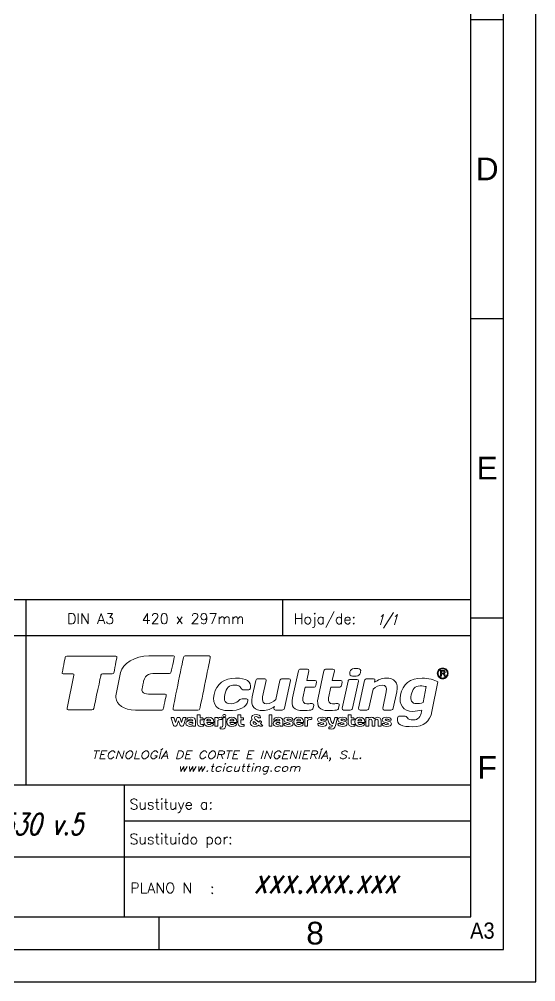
# Model space of a CAD drawing. Header units: millimetres. Extents: x 10217 to 12409, y 1251 to 2801.
# Drawn here: x 11993 to 12409, y 1251 to 2026 of the extents above; entities that cross this region are included whole.
import ezdxf
from ezdxf.enums import TextEntityAlignment as Align

# ---------------------------------------------------------------- set-up
doc = ezdxf.new("R2010")
doc.units = ezdxf.units.MM
doc.header["$LTSCALE"] = 50
for name, color, linetype in [('3-COTAS', 8, 'Continuous'), ('6-TEXTO', 8, 'Continuous'), ('9-FORMATO', 179, 'Continuous'), ('Layer 1', 7, 'Continuous')]:
    doc.layers.add(name, color=color, linetype=linetype)
doc.styles.add('ROMAND', font='Romand', dxfattribs={"height": 2})
doc.styles.add('ROMANS', font='romans.shx', dxfattribs={"width": 0.75, "oblique": 15, "height": 15})
doc.styles.get("Standard").update_dxf_attribs({"font": 'arial.ttf'})

# ---------------------------------------------------------------- blocks, each defined once
blk = doc.blocks.new('A3 TCI')
at = {"layer": '3-COTAS'}
blk.add_line((-10, 24.77), (-63.54, 24.77), dxfattribs=at)
at = {"layer": '9-FORMATO', "color": 1, "linetype": 'ByBlock'}
for p, q in [((0, 0), (0, 297)), ((-5, 5), (-5, 292)), ((-400, 5), (-5, 5)), ((-420, 0), (0, 0))]:
    blk.add_line(p, q, dxfattribs=at)
at = {"layer": '9-FORMATO', "color": 252, "linetype": 'ByBlock'}
for p, q in [((-10, 10), (-10, 287)), ((-10, 148.5), (-5, 148.5)), ((-10, 102.33), (-5, 102.33)), ((-10, 56.17), (-5, 56.17)), ((-395, 10), (-10, 10)), ((-58.12, 5), (-58.12, 10))]:
    blk.add_line(p, q, dxfattribs=at)
at = {"layer": '9-FORMATO', "color": 1}
for p, q in [((-10, 58.92), (-214.87, 58.92)), ((-78.68, 58.92), (-78.68, 53.38)), ((-10, 53.38), (-214.87, 53.38)), ((-78.68, 53.38), (-78.68, 30.31)), ((-10, 30.31), (-166.92, 30.31)), ((-63.54, 30.31), (-63.54, 10)), ((-10, 19.23), (-148.46, 19.23))]:
    blk.add_line(p, q, dxfattribs=at)
at = {"layer": '9-FORMATO', "color": 252}
blk.add_line((-39.1, 58.92), (-39.1, 53.38), dxfattribs=at)
at = {"layer": 'Layer 1', "color": 1, "lineweight": 0}
for points, knots in [([(-72.35, 50.23), (-72.35, 50.23), (-64.79, 50.23), (-64.79, 50.23), (-64.66, 50.23), (-64.63, 50.17), (-64.65, 50.08), (-64.65, 50.08), (-65.08, 47.78), (-65.1, 47.67), (-65.13, 47.56), (-65.15, 47.51), (-65.35, 47.51), (-65.49, 47.51), (-66.83, 47.51), (-66.87, 47.51), (-67, 47.51), (-67.08, 47.43), (-67.1, 47.33), (-67.11, 47.26), (-68, 43.11), (-68.2, 42.18), (-68.23, 42.03), (-68.32, 41.94), (-68.49, 41.95), (-68.59, 41.94), (-72.13, 41.95), (-72.15, 41.95), (-72.3, 41.95), (-72.36, 42.08), (-72.34, 42.22), (-72.34, 42.22), (-71.29, 47.32), (-71.29, 47.32), (-71.27, 47.41), (-71.27, 47.51), (-71.44, 47.51), (-71.44, 47.51), (-72.87, 47.5), (-72.94, 47.51), (-73.07, 47.5), (-73.1, 47.61), (-73.07, 47.72), (-73.06, 47.8), (-72.61, 50.07), (-72.61, 50.07), (-72.6, 50.13), (-72.55, 50.23), (-72.35, 50.23)], [0, 0, 0, 0, 1, 1, 1, 2, 2, 2, 3, 3, 3, 4, 4, 4, 5, 5, 5, 6, 6, 6, 7, 7, 7, 8, 8, 8, 9, 9, 9, 10, 10, 10, 11, 11, 11, 12, 12, 12, 13, 13, 13, 14, 14, 14, 15, 15, 15, 16, 16, 16, 16]), ([(-60.75, 45.24), (-60.92, 44.43), (-60.08, 44.35), (-58.98, 44.35), (-58.98, 44.35), (-57.18, 44.35), (-57.18, 44.35), (-57.05, 44.34), (-57.02, 44.28), (-57.03, 44.19), (-57.03, 44.19), (-57.46, 42.2), (-57.48, 42.1), (-57.51, 41.98), (-57.53, 41.93), (-57.73, 41.93), (-57.73, 41.93), (-57.8, 41.93), (-57.8, 41.93), (-57.8, 41.93), (-61.77, 41.93), (-61.77, 41.93), (-63.65, 41.93), (-64.68, 42.73), (-64.79, 43.87), (-64.8, 43.96), (-64.8, 44.05), (-64.79, 44.14), (-64.79, 44.14), (-64.08, 47.71), (-64.08, 47.71), (-63.82, 49.08), (-61.82, 50.28), (-59.7, 50.28), (-59.7, 50.28), (-56.42, 50.28), (-56.09, 50.27), (-56.09, 50.27), (-56.04, 50.27), (-56.04, 50.27), (-56.04, 50.27), (-55.91, 50.27), (-55.91, 50.27), (-55.78, 50.27), (-55.76, 50.2), (-55.77, 50.12), (-55.77, 50.12), (-56.27, 47.83), (-56.3, 47.73), (-56.32, 47.61), (-56.34, 47.56), (-56.54, 47.56), (-56.69, 47.56), (-58.11, 47.56), (-58.15, 47.56), (-58.15, 47.56), (-58.31, 47.57), (-58.31, 47.57), (-59.5, 47.57), (-60.25, 47.52), (-60.51, 46.38), (-60.51, 46.38), (-60.74, 45.31), (-60.75, 45.24)], [0, 0, 0, 0, 1, 1, 1, 2, 2, 2, 3, 3, 3, 4, 4, 4, 5, 5, 5, 6, 6, 6, 7, 7, 7, 8, 8, 8, 9, 9, 9, 10, 10, 10, 11, 11, 11, 12, 12, 12, 13, 13, 13, 14, 14, 14, 15, 15, 15, 16, 16, 16, 17, 17, 17, 18, 18, 18, 19, 19, 19, 20, 20, 20, 21, 21, 21, 21]), ([(-51.84, 42.14), (-51.87, 41.99), (-51.96, 41.9), (-52.13, 41.9), (-52.24, 41.9), (-55.77, 41.9), (-55.79, 41.9), (-55.94, 41.9), (-56.01, 42.03), (-55.98, 42.17), (-55.98, 42.17), (-54.57, 49.1), (-54.37, 50.04), (-54.34, 50.19), (-54.24, 50.28), (-54.08, 50.27), (-53.97, 50.28), (-50.44, 50.27), (-50.42, 50.27), (-50.27, 50.27), (-50.2, 50.14), (-50.23, 50), (-50.23, 50), (-51.64, 43.07), (-51.84, 42.14)], [0, 0, 0, 0, 1, 1, 1, 2, 2, 2, 3, 3, 3, 4, 4, 4, 5, 5, 5, 6, 6, 6, 7, 7, 7, 8, 8, 8, 8])]:
    blk.add_open_spline(points, degree=3, knots=knots, dxfattribs=at)
at = {"layer": 'Layer 1', "color": 251, "lineweight": 0}
for points, knots in [([(-35.97, 41.83), (-37.3, 41.83), (-37.83, 42.46), (-37.54, 43.82), (-37.54, 43.82), (-36.63, 47.98), (-36.63, 47.98), (-36.6, 48.13), (-36.45, 48.25), (-36.29, 48.25), (-36.29, 48.25), (-35.25, 48.25), (-35.25, 48.25), (-35.09, 48.25), (-34.99, 48.13), (-35.02, 47.98), (-35.02, 47.98), (-35.34, 46.5), (-35.34, 46.5), (-35.34, 46.5), (-34.05, 46.5), (-34.05, 46.5), (-33.89, 46.5), (-33.79, 46.39), (-33.82, 46.23), (-33.82, 46.23), (-33.94, 45.71), (-33.94, 45.71), (-33.97, 45.55), (-34.12, 45.44), (-34.28, 45.44), (-34.28, 45.44), (-35.58, 45.44), (-35.58, 45.44), (-35.58, 45.44), (-35.93, 43.82), (-35.93, 43.82), (-36.06, 43.21), (-35.8, 42.88), (-35.31, 42.88), (-35.07, 42.88), (-34.87, 42.93), (-34.66, 42.93), (-34.66, 42.93), (-34.49, 42.93), (-34.49, 42.93), (-34.33, 42.93), (-34.23, 42.82), (-34.27, 42.66), (-34.27, 42.66), (-34.37, 42.19), (-34.37, 42.19), (-34.4, 42.06), (-34.55, 41.95), (-34.71, 41.92), (-35.01, 41.87), (-35.54, 41.83), (-35.97, 41.83)], [0, 0, 0, 0, 1, 1, 1, 2, 2, 2, 3, 3, 3, 4, 4, 4, 5, 5, 5, 6, 6, 6, 7, 7, 7, 8, 8, 8, 9, 9, 9, 10, 10, 10, 11, 11, 11, 12, 12, 12, 13, 13, 13, 14, 14, 14, 15, 15, 15, 16, 16, 16, 17, 17, 17, 18, 18, 18, 19, 19, 19, 19]), ([(-32.02, 41.83), (-33.35, 41.83), (-33.88, 42.46), (-33.59, 43.82), (-33.59, 43.82), (-32.68, 47.98), (-32.68, 47.98), (-32.65, 48.13), (-32.5, 48.25), (-32.34, 48.25), (-32.34, 48.25), (-31.3, 48.25), (-31.3, 48.25), (-31.14, 48.25), (-31.04, 48.13), (-31.07, 47.98), (-31.07, 47.98), (-31.4, 46.5), (-31.4, 46.5), (-31.4, 46.5), (-30.1, 46.5), (-30.1, 46.5), (-29.94, 46.5), (-29.84, 46.39), (-29.88, 46.23), (-29.88, 46.23), (-29.99, 45.71), (-29.99, 45.71), (-30.02, 45.55), (-30.17, 45.44), (-30.33, 45.44), (-30.33, 45.44), (-31.63, 45.44), (-31.63, 45.44), (-31.63, 45.44), (-31.98, 43.82), (-31.98, 43.82), (-32.11, 43.21), (-31.85, 42.88), (-31.37, 42.88), (-31.12, 42.88), (-30.93, 42.93), (-30.72, 42.93), (-30.72, 42.93), (-30.55, 42.93), (-30.55, 42.93), (-30.38, 42.93), (-30.29, 42.82), (-30.32, 42.66), (-30.32, 42.66), (-30.42, 42.19), (-30.42, 42.19), (-30.45, 42.06), (-30.6, 41.95), (-30.77, 41.92), (-31.06, 41.87), (-31.59, 41.83), (-32.02, 41.83)], [0, 0, 0, 0, 1, 1, 1, 2, 2, 2, 3, 3, 3, 4, 4, 4, 5, 5, 5, 6, 6, 6, 7, 7, 7, 8, 8, 8, 9, 9, 9, 10, 10, 10, 11, 11, 11, 12, 12, 12, 13, 13, 13, 14, 14, 14, 15, 15, 15, 16, 16, 16, 17, 17, 17, 18, 18, 18, 19, 19, 19, 19]), ([(-28.67, 47.83), (-28.6, 48.15), (-28.36, 48.34), (-28.03, 48.34), (-28.03, 48.34), (-27.45, 48.34), (-27.45, 48.34), (-27.11, 48.34), (-26.96, 48.15), (-27.03, 47.83), (-27.03, 47.83), (-27.06, 47.68), (-27.06, 47.68), (-27.13, 47.36), (-27.37, 47.17), (-27.7, 47.17), (-27.7, 47.17), (-28.28, 47.17), (-28.28, 47.17), (-28.61, 47.17), (-28.77, 47.36), (-28.7, 47.68), (-28.7, 47.68), (-28.67, 47.83), (-28.67, 47.83)], [0, 0, 0, 0, 1, 1, 1, 2, 2, 2, 3, 3, 3, 4, 4, 4, 5, 5, 5, 6, 6, 6, 7, 7, 7, 8, 8, 8, 8]), ([(-47.97, 44.33), (-48.19, 43.34), (-47.97, 42.9), (-47.02, 42.9), (-46.53, 42.9), (-46.15, 43.07), (-45.93, 43.31), (-45.75, 43.51), (-45.56, 43.64), (-45.33, 43.64), (-45.33, 43.64), (-44.63, 43.64), (-44.63, 43.64), (-44.47, 43.64), (-44.37, 43.52), (-44.41, 43.37), (-44.63, 42.34), (-45.73, 41.83), (-47.37, 41.83), (-49.17, 41.83), (-49.99, 42.68), (-49.63, 44.33), (-49.26, 46), (-48.07, 46.85), (-46.32, 46.85), (-44.68, 46.85), (-43.81, 46.34), (-44.03, 45.31), (-44.06, 45.16), (-44.21, 45.04), (-44.37, 45.04), (-44.37, 45.04), (-45.07, 45.04), (-45.07, 45.04), (-45.31, 45.04), (-45.44, 45.17), (-45.53, 45.37), (-45.64, 45.61), (-45.95, 45.78), (-46.44, 45.78), (-47.34, 45.78), (-47.75, 45.34), (-47.97, 44.33)], [0, 0, 0, 0, 1, 1, 1, 2, 2, 2, 3, 3, 3, 4, 4, 4, 5, 5, 5, 6, 6, 6, 7, 7, 7, 8, 8, 8, 9, 9, 9, 10, 10, 10, 11, 11, 11, 12, 12, 12, 13, 13, 13, 14, 14, 14, 14]), ([(-42.15, 43.96), (-42.31, 43.21), (-42.02, 42.9), (-41.49, 42.9), (-41.03, 42.9), (-40.52, 43.21), (-40.11, 43.53), (-40.11, 43.53), (-39.47, 46.49), (-39.47, 46.49), (-39.43, 46.64), (-39.28, 46.76), (-39.12, 46.76), (-39.12, 46.76), (-38.08, 46.76), (-38.08, 46.76), (-37.92, 46.76), (-37.82, 46.64), (-37.86, 46.49), (-37.86, 46.49), (-38.79, 42.19), (-38.79, 42.19), (-38.83, 42.04), (-38.98, 41.92), (-39.14, 41.92), (-39.14, 41.92), (-40.17, 41.92), (-40.17, 41.92), (-40.34, 41.92), (-40.43, 42.04), (-40.4, 42.19), (-40.4, 42.19), (-40.34, 42.47), (-40.34, 42.47), (-40.85, 42.12), (-41.39, 41.83), (-42.11, 41.83), (-43.34, 41.83), (-44.08, 42.46), (-43.76, 43.96), (-43.76, 43.96), (-43.2, 46.49), (-43.2, 46.49), (-43.17, 46.64), (-43.02, 46.76), (-42.86, 46.76), (-42.86, 46.76), (-41.82, 46.76), (-41.82, 46.76), (-41.66, 46.76), (-41.56, 46.64), (-41.6, 46.49), (-41.6, 46.49), (-42.15, 43.96), (-42.15, 43.96)], [0, 0, 0, 0, 1, 1, 1, 2, 2, 2, 3, 3, 3, 4, 4, 4, 5, 5, 5, 6, 6, 6, 7, 7, 7, 8, 8, 8, 9, 9, 9, 10, 10, 10, 11, 11, 11, 12, 12, 12, 13, 13, 13, 14, 14, 14, 15, 15, 15, 16, 16, 16, 17, 17, 17, 18, 18, 18, 18]), ([(-29.65, 41.92), (-29.82, 41.92), (-29.91, 42.04), (-29.88, 42.19), (-29.88, 42.19), (-28.97, 46.38), (-28.97, 46.38), (-28.94, 46.53), (-28.79, 46.65), (-28.62, 46.65), (-28.62, 46.65), (-27.59, 46.65), (-27.59, 46.65), (-27.43, 46.65), (-27.33, 46.53), (-27.36, 46.38), (-27.36, 46.38), (-28.27, 42.19), (-28.27, 42.19), (-28.31, 42.04), (-28.46, 41.92), (-28.62, 41.92), (-28.62, 41.92), (-29.65, 41.92), (-29.65, 41.92)], [0, 0, 0, 0, 1, 1, 1, 2, 2, 2, 3, 3, 3, 4, 4, 4, 5, 5, 5, 6, 6, 6, 7, 7, 7, 8, 8, 8, 8]), ([(-23.06, 44.72), (-22.9, 45.47), (-23.19, 45.78), (-23.71, 45.78), (-24.18, 45.78), (-24.69, 45.47), (-25.1, 45.15), (-25.1, 45.15), (-25.74, 42.19), (-25.74, 42.19), (-25.78, 42.04), (-25.92, 41.92), (-26.09, 41.92), (-26.09, 41.92), (-27.12, 41.92), (-27.12, 41.92), (-27.29, 41.92), (-27.38, 42.04), (-27.35, 42.19), (-27.35, 42.19), (-26.41, 46.49), (-26.41, 46.49), (-26.38, 46.64), (-26.23, 46.76), (-26.07, 46.76), (-26.07, 46.76), (-25.03, 46.76), (-25.03, 46.76), (-24.87, 46.76), (-24.77, 46.64), (-24.81, 46.49), (-24.81, 46.49), (-24.87, 46.21), (-24.87, 46.21), (-24.35, 46.56), (-23.82, 46.85), (-23.1, 46.85), (-21.87, 46.85), (-21.13, 46.22), (-21.45, 44.72), (-21.45, 44.72), (-22, 42.19), (-22, 42.19), (-22.04, 42.04), (-22.19, 41.92), (-22.35, 41.92), (-22.35, 41.92), (-23.39, 41.92), (-23.39, 41.92), (-23.55, 41.92), (-23.64, 42.04), (-23.61, 42.19), (-23.61, 42.19), (-23.06, 44.72), (-23.06, 44.72)], [0, 0, 0, 0, 1, 1, 1, 2, 2, 2, 3, 3, 3, 4, 4, 4, 5, 5, 5, 6, 6, 6, 7, 7, 7, 8, 8, 8, 9, 9, 9, 10, 10, 10, 11, 11, 11, 12, 12, 12, 13, 13, 13, 14, 14, 14, 15, 15, 15, 16, 16, 16, 17, 17, 17, 18, 18, 18, 18]), ([(-17.52, 46.85), (-16.61, 46.85), (-15.57, 46.59), (-15.13, 46.29), (-15.13, 46.29), (-16.02, 41.69), (-16.02, 41.69), (-16.32, 40.14), (-17.3, 39.35), (-18.98, 39.35), (-20.62, 39.35), (-21.54, 39.63), (-21.33, 40.69), (-21.3, 40.86), (-21.15, 41), (-20.99, 41), (-20.99, 41), (-20.29, 41), (-20.29, 41), (-20.06, 41), (-19.9, 40.89), (-19.81, 40.73), (-19.69, 40.52), (-19.36, 40.4), (-18.88, 40.4), (-18.15, 40.4), (-17.79, 40.9), (-17.63, 41.69), (-17.63, 41.69), (-17.59, 41.93), (-17.59, 41.93), (-17.98, 41.82), (-18.42, 41.72), (-19.01, 41.72), (-20.4, 41.72), (-21.18, 42.68), (-20.87, 44.26), (-20.56, 45.89), (-19.37, 46.85), (-17.52, 46.85)], [0, 0, 0, 0, 1, 1, 1, 2, 2, 2, 3, 3, 3, 4, 4, 4, 5, 5, 5, 6, 6, 6, 7, 7, 7, 8, 8, 8, 9, 9, 9, 10, 10, 10, 11, 11, 11, 12, 12, 12, 13, 13, 13, 13]), ([(-18.4, 42.92), (-18.14, 42.92), (-17.75, 42.97), (-17.36, 43.07), (-17.36, 43.07), (-16.89, 45.54), (-16.89, 45.54), (-17.09, 45.6), (-17.46, 45.65), (-17.85, 45.65), (-18.64, 45.65), (-19.05, 45.15), (-19.22, 44.26), (-19.38, 43.42), (-19.16, 42.92), (-18.4, 42.92)], [0, 0, 0, 0, 1, 1, 1, 2, 2, 2, 3, 3, 3, 4, 4, 4, 5, 5, 5, 5])]:
    blk.add_open_spline(points, degree=3, knots=knots, dxfattribs=at)
at = {"layer": 'Layer 1', "color": 252, "lineweight": 0}
for points, knots in [([(-13.77, 47), (-13.93, 46.83), (-14.13, 46.75), (-14.36, 46.75), (-14.59, 46.75), (-14.78, 46.83), (-14.95, 47), (-15.11, 47.16), (-15.19, 47.35), (-15.19, 47.59), (-15.19, 47.81), (-15.11, 48.01), (-14.94, 48.17), (-14.78, 48.33), (-14.59, 48.41), (-14.36, 48.41), (-14.13, 48.41), (-13.93, 48.33), (-13.77, 48.17), (-13.61, 48.01), (-13.53, 47.81), (-13.53, 47.59), (-13.53, 47.36), (-13.61, 47.16), (-13.77, 47)], [0, 0, 0, 0, 1, 1, 1, 2, 2, 2, 3, 3, 3, 4, 4, 4, 5, 5, 5, 6, 6, 6, 7, 7, 7, 8, 8, 8, 8]), ([(-14.86, 48.09), (-15, 47.95), (-15.07, 47.78), (-15.07, 47.58), (-15.07, 47.38), (-15, 47.22), (-14.86, 47.08), (-14.73, 46.93), (-14.56, 46.86), (-14.36, 46.86), (-14.16, 46.86), (-13.99, 46.93), (-13.85, 47.08), (-13.71, 47.22), (-13.64, 47.38), (-13.64, 47.58), (-13.64, 47.78), (-13.71, 47.95), (-13.85, 48.09), (-13.99, 48.23), (-14.16, 48.3), (-14.36, 48.3), (-14.56, 48.3), (-14.72, 48.23), (-14.86, 48.09)], [0, 0, 0, 0, 1, 1, 1, 2, 2, 2, 3, 3, 3, 4, 4, 4, 5, 5, 5, 6, 6, 6, 7, 7, 7, 8, 8, 8, 8]), ([(-14.37, 48.04), (-14.26, 48.04), (-14.18, 48.03), (-14.13, 48.01), (-14.03, 47.97), (-13.98, 47.89), (-13.98, 47.78), (-13.98, 47.7), (-14.01, 47.64), (-14.07, 47.6), (-14.1, 47.58), (-14.15, 47.56), (-14.2, 47.56), (-14.13, 47.54), (-14.08, 47.51), (-14.05, 47.47), (-14.02, 47.42), (-14, 47.37), (-14, 47.32), (-14, 47.32), (-14, 47.26), (-14, 47.26), (-14, 47.24), (-14, 47.21), (-14, 47.19), (-14, 47.17), (-13.99, 47.15), (-13.99, 47.14), (-13.99, 47.14), (-13.98, 47.13), (-13.98, 47.13), (-13.98, 47.13), (-14.13, 47.13), (-14.13, 47.13), (-14.13, 47.13), (-14.14, 47.14), (-14.14, 47.14), (-14.14, 47.14), (-14.14, 47.15), (-14.14, 47.15), (-14.14, 47.15), (-14.14, 47.18), (-14.14, 47.18), (-14.14, 47.18), (-14.14, 47.25), (-14.14, 47.25), (-14.14, 47.36), (-14.17, 47.43), (-14.23, 47.46), (-14.26, 47.48), (-14.32, 47.49), (-14.41, 47.49), (-14.41, 47.49), (-14.53, 47.49), (-14.53, 47.49), (-14.53, 47.49), (-14.53, 47.13), (-14.53, 47.13), (-14.53, 47.13), (-14.69, 47.13), (-14.69, 47.13), (-14.69, 47.13), (-14.69, 48.04), (-14.69, 48.04), (-14.69, 48.04), (-14.37, 48.04), (-14.37, 48.04)], [0, 0, 0, 0, 1, 1, 1, 2, 2, 2, 3, 3, 3, 4, 4, 4, 5, 5, 5, 6, 6, 6, 7, 7, 7, 8, 8, 8, 9, 9, 9, 10, 10, 10, 11, 11, 11, 12, 12, 12, 13, 13, 13, 14, 14, 14, 15, 15, 15, 16, 16, 16, 17, 17, 17, 18, 18, 18, 19, 19, 19, 20, 20, 20, 21, 21, 21, 22, 22, 22, 22]), ([(-14.2, 47.9), (-14.24, 47.92), (-14.31, 47.93), (-14.4, 47.93), (-14.4, 47.93), (-14.53, 47.93), (-14.53, 47.93), (-14.53, 47.93), (-14.53, 47.6), (-14.53, 47.6), (-14.53, 47.6), (-14.39, 47.6), (-14.39, 47.6), (-14.32, 47.6), (-14.27, 47.61), (-14.23, 47.62), (-14.17, 47.65), (-14.14, 47.7), (-14.14, 47.77), (-14.14, 47.83), (-14.16, 47.88), (-14.2, 47.9)], [0, 0, 0, 0, 1, 1, 1, 2, 2, 2, 3, 3, 3, 4, 4, 4, 5, 5, 5, 6, 6, 6, 7, 7, 7, 7]), ([(-55.02, 40.79), (-54.94, 40.79), (-54.89, 40.74), (-54.87, 40.68), (-54.87, 40.68), (-54.66, 40.01), (-54.66, 40.01), (-54.66, 40.01), (-54.44, 40.68), (-54.44, 40.68), (-54.42, 40.75), (-54.35, 40.79), (-54.27, 40.79), (-54.27, 40.79), (-54.03, 40.79), (-54.03, 40.79), (-53.97, 40.79), (-53.95, 40.74), (-53.98, 40.68), (-53.98, 40.68), (-54.37, 39.55), (-54.37, 39.55), (-54.39, 39.48), (-54.46, 39.44), (-54.53, 39.44), (-54.53, 39.44), (-54.72, 39.44), (-54.72, 39.44), (-54.78, 39.44), (-54.86, 39.48), (-54.88, 39.55), (-54.88, 39.55), (-55.13, 40.28), (-55.13, 40.28), (-55.13, 40.28), (-55.38, 39.55), (-55.38, 39.55), (-55.4, 39.48), (-55.48, 39.44), (-55.54, 39.44), (-55.54, 39.44), (-55.73, 39.44), (-55.73, 39.44), (-55.8, 39.44), (-55.87, 39.48), (-55.89, 39.55), (-55.89, 39.55), (-56.28, 40.68), (-56.28, 40.68), (-56.31, 40.74), (-56.29, 40.79), (-56.23, 40.79), (-56.23, 40.79), (-55.99, 40.79), (-55.99, 40.79), (-55.91, 40.79), (-55.84, 40.75), (-55.81, 40.68), (-55.81, 40.68), (-55.6, 40.01), (-55.6, 40.01), (-55.6, 40.01), (-55.39, 40.68), (-55.39, 40.68), (-55.37, 40.74), (-55.32, 40.79), (-55.24, 40.79), (-55.24, 40.79), (-55.02, 40.79), (-55.02, 40.79)], [0, 0, 0, 0, 1, 1, 1, 2, 2, 2, 3, 3, 3, 4, 4, 4, 5, 5, 5, 6, 6, 6, 7, 7, 7, 8, 8, 8, 9, 9, 9, 10, 10, 10, 11, 11, 11, 12, 12, 12, 13, 13, 13, 14, 14, 14, 15, 15, 15, 16, 16, 16, 17, 17, 17, 18, 18, 18, 19, 19, 19, 20, 20, 20, 21, 21, 21, 22, 22, 22, 23, 23, 23, 23]), ([(-53.45, 40.45), (-53.49, 40.41), (-53.53, 40.38), (-53.6, 40.38), (-53.6, 40.38), (-53.79, 40.38), (-53.79, 40.38), (-53.84, 40.38), (-53.87, 40.42), (-53.87, 40.46), (-53.87, 40.72), (-53.6, 40.81), (-53.17, 40.81), (-52.79, 40.81), (-52.49, 40.66), (-52.49, 40.27), (-52.49, 40.27), (-52.49, 39.51), (-52.49, 39.51), (-52.49, 39.47), (-52.52, 39.44), (-52.57, 39.44), (-52.57, 39.44), (-52.82, 39.44), (-52.82, 39.44), (-52.86, 39.44), (-52.9, 39.47), (-52.9, 39.51), (-52.9, 39.51), (-52.9, 39.55), (-52.9, 39.55), (-53.01, 39.47), (-53.16, 39.41), (-53.36, 39.41), (-53.71, 39.41), (-53.98, 39.56), (-53.98, 39.85), (-53.98, 40.13), (-53.71, 40.27), (-53.36, 40.27), (-53.36, 40.27), (-52.94, 40.27), (-52.94, 40.27), (-52.94, 40.47), (-53.02, 40.53), (-53.2, 40.53), (-53.31, 40.53), (-53.41, 40.5), (-53.45, 40.45)], [0, 0, 0, 0, 1, 1, 1, 2, 2, 2, 3, 3, 3, 4, 4, 4, 5, 5, 5, 6, 6, 6, 7, 7, 7, 8, 8, 8, 9, 9, 9, 10, 10, 10, 11, 11, 11, 12, 12, 12, 13, 13, 13, 14, 14, 14, 15, 15, 15, 16, 16, 16, 16]), ([(-51.68, 39.41), (-52.05, 39.41), (-52.23, 39.59), (-52.23, 39.97), (-52.23, 39.97), (-52.23, 41.13), (-52.23, 41.13), (-52.23, 41.17), (-52.2, 41.2), (-52.15, 41.2), (-52.15, 41.2), (-51.86, 41.2), (-51.86, 41.2), (-51.82, 41.2), (-51.79, 41.17), (-51.79, 41.13), (-51.79, 41.13), (-51.79, 40.72), (-51.79, 40.72), (-51.79, 40.72), (-51.42, 40.72), (-51.42, 40.72), (-51.38, 40.72), (-51.34, 40.68), (-51.34, 40.64), (-51.34, 40.64), (-51.34, 40.49), (-51.34, 40.49), (-51.34, 40.45), (-51.38, 40.42), (-51.42, 40.42), (-51.42, 40.42), (-51.79, 40.42), (-51.79, 40.42), (-51.79, 40.42), (-51.79, 39.97), (-51.79, 39.97), (-51.79, 39.79), (-51.69, 39.7), (-51.56, 39.7), (-51.49, 39.7), (-51.44, 39.72), (-51.38, 39.72), (-51.38, 39.72), (-51.33, 39.72), (-51.33, 39.72), (-51.29, 39.72), (-51.25, 39.69), (-51.25, 39.64), (-51.25, 39.64), (-51.25, 39.51), (-51.25, 39.51), (-51.25, 39.47), (-51.29, 39.44), (-51.33, 39.44), (-51.41, 39.42), (-51.56, 39.41), (-51.68, 39.41)], [0, 0, 0, 0, 1, 1, 1, 2, 2, 2, 3, 3, 3, 4, 4, 4, 5, 5, 5, 6, 6, 6, 7, 7, 7, 8, 8, 8, 9, 9, 9, 10, 10, 10, 11, 11, 11, 12, 12, 12, 13, 13, 13, 14, 14, 14, 15, 15, 15, 16, 16, 16, 17, 17, 17, 18, 18, 18, 19, 19, 19, 19]), ([(-50.76, 39.98), (-50.74, 39.78), (-50.64, 39.69), (-50.42, 39.69), (-50.31, 39.69), (-50.21, 39.72), (-50.17, 39.77), (-50.13, 39.82), (-50.09, 39.84), (-50.02, 39.84), (-50.02, 39.84), (-49.83, 39.84), (-49.83, 39.84), (-49.78, 39.84), (-49.75, 39.81), (-49.75, 39.76), (-49.75, 39.5), (-50.03, 39.41), (-50.46, 39.41), (-50.93, 39.41), (-51.21, 39.65), (-51.21, 40.11), (-51.21, 40.56), (-50.93, 40.81), (-50.46, 40.81), (-49.98, 40.81), (-49.7, 40.57), (-49.7, 40.13), (-49.7, 40.13), (-49.7, 40.06), (-49.7, 40.06), (-49.7, 40.01), (-49.73, 39.98), (-49.78, 39.98), (-49.78, 39.98), (-50.76, 39.98), (-50.76, 39.98)], [0, 0, 0, 0, 1, 1, 1, 2, 2, 2, 3, 3, 3, 4, 4, 4, 5, 5, 5, 6, 6, 6, 7, 7, 7, 8, 8, 8, 9, 9, 9, 10, 10, 10, 11, 11, 11, 12, 12, 12, 12]), ([(-50.76, 40.24), (-50.76, 40.24), (-50.16, 40.24), (-50.16, 40.24), (-50.16, 40.43), (-50.26, 40.53), (-50.46, 40.53), (-50.65, 40.53), (-50.75, 40.43), (-50.76, 40.24)], [0, 0, 0, 0, 1, 1, 1, 2, 2, 2, 3, 3, 3, 3]), ([(-48.42, 40.55), (-48.42, 40.51), (-48.46, 40.47), (-48.5, 40.47), (-48.5, 40.47), (-48.54, 40.47), (-48.54, 40.47), (-48.61, 40.47), (-48.67, 40.48), (-48.74, 40.48), (-48.88, 40.48), (-48.98, 40.41), (-49.08, 40.3), (-49.08, 40.3), (-49.08, 39.51), (-49.08, 39.51), (-49.08, 39.47), (-49.11, 39.44), (-49.16, 39.44), (-49.16, 39.44), (-49.45, 39.44), (-49.45, 39.44), (-49.49, 39.44), (-49.53, 39.47), (-49.53, 39.51), (-49.53, 39.51), (-49.53, 40.71), (-49.53, 40.71), (-49.53, 40.75), (-49.49, 40.79), (-49.45, 40.79), (-49.45, 40.79), (-49.16, 40.79), (-49.16, 40.79), (-49.11, 40.79), (-49.08, 40.75), (-49.08, 40.71), (-49.08, 40.71), (-49.08, 40.63), (-49.08, 40.63), (-48.93, 40.74), (-48.79, 40.81), (-48.5, 40.81), (-48.46, 40.81), (-48.42, 40.78), (-48.42, 40.74), (-48.42, 40.74), (-48.42, 40.55), (-48.42, 40.55)], [0, 0, 0, 0, 1, 1, 1, 2, 2, 2, 3, 3, 3, 4, 4, 4, 5, 5, 5, 6, 6, 6, 7, 7, 7, 8, 8, 8, 9, 9, 9, 10, 10, 10, 11, 11, 11, 12, 12, 12, 13, 13, 13, 14, 14, 14, 15, 15, 15, 16, 16, 16, 16]), ([(-47.83, 39.58), (-47.83, 39.17), (-48.01, 39), (-48.33, 39), (-48.41, 39), (-48.54, 39), (-48.62, 39.02), (-48.67, 39.03), (-48.7, 39.06), (-48.7, 39.1), (-48.7, 39.1), (-48.7, 39.23), (-48.7, 39.23), (-48.7, 39.27), (-48.67, 39.31), (-48.62, 39.31), (-48.62, 39.31), (-48.58, 39.31), (-48.58, 39.31), (-48.53, 39.31), (-48.5, 39.29), (-48.45, 39.29), (-48.37, 39.29), (-48.28, 39.35), (-48.28, 39.58), (-48.28, 39.58), (-48.28, 40.68), (-48.28, 40.68), (-48.28, 40.72), (-48.24, 40.76), (-48.2, 40.76), (-48.2, 40.76), (-47.91, 40.76), (-47.91, 40.76), (-47.86, 40.76), (-47.83, 40.72), (-47.83, 40.68), (-47.83, 40.68), (-47.83, 39.58), (-47.83, 39.58)], [0, 0, 0, 0, 1, 1, 1, 2, 2, 2, 3, 3, 3, 4, 4, 4, 5, 5, 5, 6, 6, 6, 7, 7, 7, 8, 8, 8, 9, 9, 9, 10, 10, 10, 11, 11, 11, 12, 12, 12, 13, 13, 13, 13]), ([(-48.28, 41.09), (-48.28, 41.17), (-48.23, 41.23), (-48.13, 41.23), (-48.13, 41.23), (-47.97, 41.23), (-47.97, 41.23), (-47.88, 41.23), (-47.82, 41.17), (-47.82, 41.09), (-47.82, 41.09), (-47.82, 41.04), (-47.82, 41.04), (-47.82, 40.95), (-47.88, 40.9), (-47.97, 40.9), (-47.97, 40.9), (-48.13, 40.9), (-48.13, 40.9), (-48.23, 40.9), (-48.28, 40.95), (-48.28, 41.04), (-48.28, 41.04), (-48.28, 41.09), (-48.28, 41.09)], [0, 0, 0, 0, 1, 1, 1, 2, 2, 2, 3, 3, 3, 4, 4, 4, 5, 5, 5, 6, 6, 6, 7, 7, 7, 8, 8, 8, 8]), ([(-47.19, 39.98), (-47.18, 39.78), (-47.08, 39.69), (-46.86, 39.69), (-46.75, 39.69), (-46.65, 39.72), (-46.61, 39.77), (-46.57, 39.82), (-46.52, 39.84), (-46.46, 39.84), (-46.46, 39.84), (-46.26, 39.84), (-46.26, 39.84), (-46.22, 39.84), (-46.19, 39.81), (-46.19, 39.76), (-46.19, 39.5), (-46.47, 39.41), (-46.89, 39.41), (-47.37, 39.41), (-47.65, 39.65), (-47.65, 40.11), (-47.65, 40.56), (-47.36, 40.81), (-46.89, 40.81), (-46.42, 40.81), (-46.14, 40.57), (-46.14, 40.13), (-46.14, 40.13), (-46.14, 40.06), (-46.14, 40.06), (-46.14, 40.01), (-46.17, 39.98), (-46.22, 39.98), (-46.22, 39.98), (-47.19, 39.98), (-47.19, 39.98)], [0, 0, 0, 0, 1, 1, 1, 2, 2, 2, 3, 3, 3, 4, 4, 4, 5, 5, 5, 6, 6, 6, 7, 7, 7, 8, 8, 8, 9, 9, 9, 10, 10, 10, 11, 11, 11, 12, 12, 12, 12]), ([(-47.2, 40.24), (-47.2, 40.24), (-46.59, 40.24), (-46.59, 40.24), (-46.6, 40.43), (-46.7, 40.53), (-46.89, 40.53), (-47.09, 40.53), (-47.19, 40.43), (-47.2, 40.24)], [0, 0, 0, 0, 1, 1, 1, 2, 2, 2, 3, 3, 3, 3]), ([(-45.41, 39.41), (-45.78, 39.41), (-45.96, 39.59), (-45.96, 39.97), (-45.96, 39.97), (-45.96, 41.13), (-45.96, 41.13), (-45.96, 41.17), (-45.93, 41.2), (-45.89, 41.2), (-45.89, 41.2), (-45.6, 41.2), (-45.6, 41.2), (-45.55, 41.2), (-45.52, 41.17), (-45.52, 41.13), (-45.52, 41.13), (-45.52, 40.72), (-45.52, 40.72), (-45.52, 40.72), (-45.16, 40.72), (-45.16, 40.72), (-45.11, 40.72), (-45.08, 40.68), (-45.08, 40.64), (-45.08, 40.64), (-45.08, 40.49), (-45.08, 40.49), (-45.08, 40.45), (-45.11, 40.42), (-45.16, 40.42), (-45.16, 40.42), (-45.52, 40.42), (-45.52, 40.42), (-45.52, 40.42), (-45.52, 39.97), (-45.52, 39.97), (-45.52, 39.79), (-45.42, 39.7), (-45.29, 39.7), (-45.22, 39.7), (-45.17, 39.72), (-45.11, 39.72), (-45.11, 39.72), (-45.06, 39.72), (-45.06, 39.72), (-45.02, 39.72), (-44.98, 39.69), (-44.98, 39.64), (-44.98, 39.64), (-44.98, 39.51), (-44.98, 39.51), (-44.98, 39.47), (-45.02, 39.44), (-45.06, 39.44), (-45.14, 39.42), (-45.29, 39.41), (-45.41, 39.41)], [0, 0, 0, 0, 1, 1, 1, 2, 2, 2, 3, 3, 3, 4, 4, 4, 5, 5, 5, 6, 6, 6, 7, 7, 7, 8, 8, 8, 9, 9, 9, 10, 10, 10, 11, 11, 11, 12, 12, 12, 13, 13, 13, 14, 14, 14, 15, 15, 15, 16, 16, 16, 17, 17, 17, 18, 18, 18, 19, 19, 19, 19]), ([(-43.33, 39.41), (-43.8, 39.41), (-44.05, 39.62), (-44.05, 39.96), (-44.05, 40.18), (-43.95, 40.35), (-43.74, 40.44), (-43.82, 40.52), (-43.86, 40.61), (-43.86, 40.73), (-43.86, 41), (-43.63, 41.23), (-43.17, 41.23), (-42.75, 41.23), (-42.47, 41.09), (-42.47, 40.8), (-42.47, 40.76), (-42.5, 40.72), (-42.55, 40.72), (-42.55, 40.72), (-42.72, 40.72), (-42.72, 40.72), (-42.79, 40.72), (-42.83, 40.76), (-42.87, 40.81), (-42.91, 40.88), (-43.01, 40.93), (-43.17, 40.93), (-43.32, 40.93), (-43.41, 40.86), (-43.41, 40.75), (-43.41, 40.62), (-43.31, 40.52), (-43.19, 40.42), (-43.19, 40.42), (-42.74, 40.05), (-42.74, 40.05), (-42.74, 40.05), (-42.61, 40.22), (-42.61, 40.22), (-42.58, 40.26), (-42.54, 40.26), (-42.5, 40.24), (-42.5, 40.24), (-42.36, 40.15), (-42.36, 40.15), (-42.32, 40.13), (-42.32, 40.08), (-42.34, 40.05), (-42.34, 40.05), (-42.5, 39.84), (-42.5, 39.84), (-42.5, 39.84), (-42.17, 39.55), (-42.17, 39.55), (-42.11, 39.51), (-42.14, 39.44), (-42.21, 39.44), (-42.21, 39.44), (-42.51, 39.44), (-42.51, 39.44), (-42.63, 39.44), (-42.69, 39.49), (-42.77, 39.57), (-42.92, 39.47), (-43.08, 39.41), (-43.33, 39.41)], [0, 0, 0, 0, 1, 1, 1, 2, 2, 2, 3, 3, 3, 4, 4, 4, 5, 5, 5, 6, 6, 6, 7, 7, 7, 8, 8, 8, 9, 9, 9, 10, 10, 10, 11, 11, 11, 12, 12, 12, 13, 13, 13, 14, 14, 14, 15, 15, 15, 16, 16, 16, 17, 17, 17, 18, 18, 18, 19, 19, 19, 20, 20, 20, 21, 21, 21, 22, 22, 22, 22]), ([(-43.03, 39.78), (-43.03, 39.78), (-43.49, 40.18), (-43.49, 40.18), (-43.58, 40.14), (-43.62, 40.05), (-43.62, 39.96), (-43.62, 39.82), (-43.54, 39.71), (-43.3, 39.71), (-43.19, 39.71), (-43.11, 39.73), (-43.03, 39.78)], [0, 0, 0, 0, 1, 1, 1, 2, 2, 2, 3, 3, 3, 4, 4, 4, 4]), ([(-41.08, 39.44), (-41.12, 39.44), (-41.16, 39.47), (-41.16, 39.51), (-41.16, 39.51), (-41.16, 41.13), (-41.16, 41.13), (-41.16, 41.17), (-41.12, 41.2), (-41.08, 41.2), (-41.08, 41.2), (-40.79, 41.2), (-40.79, 41.2), (-40.74, 41.2), (-40.71, 41.17), (-40.71, 41.13), (-40.71, 41.13), (-40.71, 39.51), (-40.71, 39.51), (-40.71, 39.47), (-40.74, 39.44), (-40.79, 39.44), (-40.79, 39.44), (-41.08, 39.44), (-41.08, 39.44)], [0, 0, 0, 0, 1, 1, 1, 2, 2, 2, 3, 3, 3, 4, 4, 4, 5, 5, 5, 6, 6, 6, 7, 7, 7, 8, 8, 8, 8]), ([(-40.01, 40.45), (-40.04, 40.41), (-40.09, 40.38), (-40.16, 40.38), (-40.16, 40.38), (-40.35, 40.38), (-40.35, 40.38), (-40.4, 40.38), (-40.43, 40.42), (-40.43, 40.46), (-40.43, 40.72), (-40.16, 40.81), (-39.72, 40.81), (-39.34, 40.81), (-39.04, 40.66), (-39.04, 40.27), (-39.04, 40.27), (-39.04, 39.51), (-39.04, 39.51), (-39.04, 39.47), (-39.08, 39.44), (-39.12, 39.44), (-39.12, 39.44), (-39.37, 39.44), (-39.37, 39.44), (-39.42, 39.44), (-39.45, 39.47), (-39.45, 39.51), (-39.45, 39.51), (-39.45, 39.55), (-39.45, 39.55), (-39.57, 39.47), (-39.72, 39.41), (-39.92, 39.41), (-40.27, 39.41), (-40.53, 39.56), (-40.53, 39.85), (-40.53, 40.13), (-40.27, 40.27), (-39.92, 40.27), (-39.92, 40.27), (-39.49, 40.27), (-39.49, 40.27), (-39.49, 40.47), (-39.58, 40.53), (-39.76, 40.53), (-39.87, 40.53), (-39.96, 40.5), (-40.01, 40.45)], [0, 0, 0, 0, 1, 1, 1, 2, 2, 2, 3, 3, 3, 4, 4, 4, 5, 5, 5, 6, 6, 6, 7, 7, 7, 8, 8, 8, 9, 9, 9, 10, 10, 10, 11, 11, 11, 12, 12, 12, 13, 13, 13, 14, 14, 14, 15, 15, 15, 16, 16, 16, 16]), ([(-38.16, 39.41), (-38.59, 39.41), (-38.87, 39.5), (-38.87, 39.76), (-38.87, 39.81), (-38.83, 39.84), (-38.79, 39.84), (-38.79, 39.84), (-38.59, 39.84), (-38.59, 39.84), (-38.53, 39.84), (-38.48, 39.82), (-38.45, 39.77), (-38.4, 39.72), (-38.3, 39.69), (-38.19, 39.69), (-37.97, 39.69), (-37.89, 39.74), (-37.89, 39.81), (-37.89, 40.02), (-38.87, 39.9), (-38.87, 40.41), (-38.87, 40.7), (-38.57, 40.81), (-38.2, 40.81), (-37.76, 40.81), (-37.48, 40.72), (-37.48, 40.46), (-37.48, 40.42), (-37.52, 40.38), (-37.56, 40.38), (-37.56, 40.38), (-37.76, 40.38), (-37.76, 40.38), (-37.82, 40.38), (-37.87, 40.41), (-37.91, 40.45), (-37.95, 40.5), (-38.05, 40.53), (-38.16, 40.53), (-38.35, 40.53), (-38.42, 40.48), (-38.42, 40.41), (-38.42, 40.2), (-37.44, 40.32), (-37.44, 39.81), (-37.44, 39.53), (-37.74, 39.41), (-38.16, 39.41)], [0, 0, 0, 0, 1, 1, 1, 2, 2, 2, 3, 3, 3, 4, 4, 4, 5, 5, 5, 6, 6, 6, 7, 7, 7, 8, 8, 8, 9, 9, 9, 10, 10, 10, 11, 11, 11, 12, 12, 12, 13, 13, 13, 14, 14, 14, 15, 15, 15, 16, 16, 16, 16]), ([(-36.89, 39.98), (-36.87, 39.78), (-36.78, 39.69), (-36.56, 39.69), (-36.45, 39.69), (-36.35, 39.72), (-36.31, 39.77), (-36.27, 39.82), (-36.22, 39.84), (-36.16, 39.84), (-36.16, 39.84), (-35.96, 39.84), (-35.96, 39.84), (-35.92, 39.84), (-35.88, 39.81), (-35.88, 39.76), (-35.88, 39.5), (-36.17, 39.41), (-36.59, 39.41), (-37.07, 39.41), (-37.35, 39.65), (-37.35, 40.11), (-37.35, 40.56), (-37.06, 40.81), (-36.59, 40.81), (-36.12, 40.81), (-35.84, 40.57), (-35.84, 40.13), (-35.84, 40.13), (-35.84, 40.06), (-35.84, 40.06), (-35.84, 40.01), (-35.87, 39.98), (-35.92, 39.98), (-35.92, 39.98), (-36.89, 39.98), (-36.89, 39.98)], [0, 0, 0, 0, 1, 1, 1, 2, 2, 2, 3, 3, 3, 4, 4, 4, 5, 5, 5, 6, 6, 6, 7, 7, 7, 8, 8, 8, 9, 9, 9, 10, 10, 10, 11, 11, 11, 12, 12, 12, 12]), ([(-36.89, 40.24), (-36.89, 40.24), (-36.29, 40.24), (-36.29, 40.24), (-36.3, 40.43), (-36.4, 40.53), (-36.59, 40.53), (-36.78, 40.53), (-36.89, 40.43), (-36.89, 40.24)], [0, 0, 0, 0, 1, 1, 1, 2, 2, 2, 3, 3, 3, 3]), ([(-34.56, 40.55), (-34.56, 40.51), (-34.59, 40.47), (-34.64, 40.47), (-34.64, 40.47), (-34.68, 40.47), (-34.68, 40.47), (-34.74, 40.47), (-34.81, 40.48), (-34.88, 40.48), (-35.01, 40.48), (-35.12, 40.41), (-35.21, 40.3), (-35.21, 40.3), (-35.21, 39.51), (-35.21, 39.51), (-35.21, 39.47), (-35.25, 39.44), (-35.29, 39.44), (-35.29, 39.44), (-35.58, 39.44), (-35.58, 39.44), (-35.63, 39.44), (-35.66, 39.47), (-35.66, 39.51), (-35.66, 39.51), (-35.66, 40.71), (-35.66, 40.71), (-35.66, 40.75), (-35.63, 40.79), (-35.58, 40.79), (-35.58, 40.79), (-35.29, 40.79), (-35.29, 40.79), (-35.25, 40.79), (-35.21, 40.75), (-35.21, 40.71), (-35.21, 40.71), (-35.21, 40.63), (-35.21, 40.63), (-35.07, 40.74), (-34.93, 40.81), (-34.64, 40.81), (-34.59, 40.81), (-34.56, 40.78), (-34.56, 40.74), (-34.56, 40.74), (-34.56, 40.55), (-34.56, 40.55)], [0, 0, 0, 0, 1, 1, 1, 2, 2, 2, 3, 3, 3, 4, 4, 4, 5, 5, 5, 6, 6, 6, 7, 7, 7, 8, 8, 8, 9, 9, 9, 10, 10, 10, 11, 11, 11, 12, 12, 12, 13, 13, 13, 14, 14, 14, 15, 15, 15, 16, 16, 16, 16]), ([(-32.94, 39.41), (-33.38, 39.41), (-33.65, 39.5), (-33.65, 39.76), (-33.65, 39.81), (-33.62, 39.84), (-33.57, 39.84), (-33.57, 39.84), (-33.38, 39.84), (-33.38, 39.84), (-33.31, 39.84), (-33.27, 39.82), (-33.23, 39.77), (-33.19, 39.72), (-33.09, 39.69), (-32.97, 39.69), (-32.75, 39.69), (-32.68, 39.74), (-32.68, 39.81), (-32.68, 40.02), (-33.66, 39.9), (-33.66, 40.41), (-33.66, 40.7), (-33.36, 40.81), (-32.98, 40.81), (-32.55, 40.81), (-32.27, 40.72), (-32.27, 40.46), (-32.27, 40.42), (-32.31, 40.38), (-32.35, 40.38), (-32.35, 40.38), (-32.54, 40.38), (-32.54, 40.38), (-32.61, 40.38), (-32.66, 40.41), (-32.69, 40.45), (-32.74, 40.5), (-32.84, 40.53), (-32.95, 40.53), (-33.13, 40.53), (-33.21, 40.48), (-33.21, 40.41), (-33.21, 40.2), (-32.23, 40.32), (-32.23, 39.81), (-32.23, 39.53), (-32.53, 39.41), (-32.94, 39.41)], [0, 0, 0, 0, 1, 1, 1, 2, 2, 2, 3, 3, 3, 4, 4, 4, 5, 5, 5, 6, 6, 6, 7, 7, 7, 8, 8, 8, 9, 9, 9, 10, 10, 10, 11, 11, 11, 12, 12, 12, 13, 13, 13, 14, 14, 14, 15, 15, 15, 16, 16, 16, 16]), ([(-31.36, 39.54), (-31.63, 39.54), (-31.83, 39.66), (-31.98, 40.12), (-31.98, 40.12), (-32.17, 40.71), (-32.17, 40.71), (-32.18, 40.75), (-32.15, 40.79), (-32.11, 40.79), (-32.11, 40.79), (-31.84, 40.79), (-31.84, 40.79), (-31.79, 40.79), (-31.74, 40.75), (-31.72, 40.7), (-31.72, 40.7), (-31.55, 40.18), (-31.55, 40.18), (-31.46, 39.92), (-31.38, 39.84), (-31.27, 39.84), (-31.27, 39.84), (-31.01, 40.7), (-31.01, 40.7), (-31, 40.75), (-30.95, 40.79), (-30.9, 40.79), (-30.9, 40.79), (-30.63, 40.79), (-30.63, 40.79), (-30.59, 40.79), (-30.56, 40.75), (-30.57, 40.71), (-30.57, 40.71), (-30.91, 39.56), (-30.91, 39.56), (-31.03, 39.16), (-31.19, 39), (-31.49, 39), (-31.6, 39), (-31.74, 39.01), (-31.83, 39.02), (-31.87, 39.03), (-31.91, 39.06), (-31.91, 39.1), (-31.91, 39.1), (-31.91, 39.23), (-31.91, 39.23), (-31.91, 39.28), (-31.87, 39.31), (-31.83, 39.31), (-31.83, 39.31), (-31.78, 39.31), (-31.78, 39.31), (-31.72, 39.31), (-31.67, 39.29), (-31.61, 39.29), (-31.49, 39.29), (-31.4, 39.37), (-31.36, 39.54)], [0, 0, 0, 0, 1, 1, 1, 2, 2, 2, 3, 3, 3, 4, 4, 4, 5, 5, 5, 6, 6, 6, 7, 7, 7, 8, 8, 8, 9, 9, 9, 10, 10, 10, 11, 11, 11, 12, 12, 12, 13, 13, 13, 14, 14, 14, 15, 15, 15, 16, 16, 16, 17, 17, 17, 18, 18, 18, 19, 19, 19, 20, 20, 20, 20]), ([(-29.81, 39.41), (-30.25, 39.41), (-30.52, 39.5), (-30.52, 39.76), (-30.52, 39.81), (-30.49, 39.84), (-30.44, 39.84), (-30.44, 39.84), (-30.25, 39.84), (-30.25, 39.84), (-30.18, 39.84), (-30.14, 39.82), (-30.1, 39.77), (-30.06, 39.72), (-29.96, 39.69), (-29.84, 39.69), (-29.62, 39.69), (-29.55, 39.74), (-29.55, 39.81), (-29.55, 40.02), (-30.52, 39.9), (-30.52, 40.41), (-30.52, 40.7), (-30.22, 40.81), (-29.85, 40.81), (-29.42, 40.81), (-29.14, 40.72), (-29.14, 40.46), (-29.14, 40.42), (-29.17, 40.38), (-29.22, 40.38), (-29.22, 40.38), (-29.41, 40.38), (-29.41, 40.38), (-29.48, 40.38), (-29.53, 40.41), (-29.56, 40.45), (-29.61, 40.5), (-29.71, 40.53), (-29.82, 40.53), (-30, 40.53), (-30.08, 40.48), (-30.08, 40.41), (-30.08, 40.2), (-29.1, 40.32), (-29.1, 39.81), (-29.1, 39.53), (-29.4, 39.41), (-29.81, 39.41)], [0, 0, 0, 0, 1, 1, 1, 2, 2, 2, 3, 3, 3, 4, 4, 4, 5, 5, 5, 6, 6, 6, 7, 7, 7, 8, 8, 8, 9, 9, 9, 10, 10, 10, 11, 11, 11, 12, 12, 12, 13, 13, 13, 14, 14, 14, 15, 15, 15, 16, 16, 16, 16]), ([(-28.37, 39.41), (-28.74, 39.41), (-28.93, 39.59), (-28.93, 39.97), (-28.93, 39.97), (-28.93, 41.13), (-28.93, 41.13), (-28.93, 41.17), (-28.89, 41.2), (-28.85, 41.2), (-28.85, 41.2), (-28.56, 41.2), (-28.56, 41.2), (-28.51, 41.2), (-28.48, 41.17), (-28.48, 41.13), (-28.48, 41.13), (-28.48, 40.72), (-28.48, 40.72), (-28.48, 40.72), (-28.11, 40.72), (-28.11, 40.72), (-28.07, 40.72), (-28.04, 40.68), (-28.04, 40.64), (-28.04, 40.64), (-28.04, 40.49), (-28.04, 40.49), (-28.04, 40.45), (-28.07, 40.42), (-28.11, 40.42), (-28.11, 40.42), (-28.48, 40.42), (-28.48, 40.42), (-28.48, 40.42), (-28.48, 39.97), (-28.48, 39.97), (-28.48, 39.79), (-28.38, 39.7), (-28.25, 39.7), (-28.18, 39.7), (-28.13, 39.72), (-28.07, 39.72), (-28.07, 39.72), (-28.02, 39.72), (-28.02, 39.72), (-27.98, 39.72), (-27.94, 39.69), (-27.94, 39.64), (-27.94, 39.64), (-27.94, 39.51), (-27.94, 39.51), (-27.94, 39.47), (-27.98, 39.44), (-28.02, 39.44), (-28.1, 39.42), (-28.25, 39.41), (-28.37, 39.41)], [0, 0, 0, 0, 1, 1, 1, 2, 2, 2, 3, 3, 3, 4, 4, 4, 5, 5, 5, 6, 6, 6, 7, 7, 7, 8, 8, 8, 9, 9, 9, 10, 10, 10, 11, 11, 11, 12, 12, 12, 13, 13, 13, 14, 14, 14, 15, 15, 15, 16, 16, 16, 17, 17, 17, 18, 18, 18, 19, 19, 19, 19]), ([(-27.45, 39.98), (-27.43, 39.78), (-27.33, 39.69), (-27.11, 39.69), (-27, 39.69), (-26.9, 39.72), (-26.86, 39.77), (-26.82, 39.82), (-26.78, 39.84), (-26.71, 39.84), (-26.71, 39.84), (-26.52, 39.84), (-26.52, 39.84), (-26.47, 39.84), (-26.44, 39.81), (-26.44, 39.76), (-26.44, 39.5), (-26.72, 39.41), (-27.15, 39.41), (-27.62, 39.41), (-27.9, 39.65), (-27.9, 40.11), (-27.9, 40.56), (-27.62, 40.81), (-27.15, 40.81), (-26.67, 40.81), (-26.39, 40.57), (-26.39, 40.13), (-26.39, 40.13), (-26.39, 40.06), (-26.39, 40.06), (-26.39, 40.01), (-26.42, 39.98), (-26.47, 39.98), (-26.47, 39.98), (-27.45, 39.98), (-27.45, 39.98)], [0, 0, 0, 0, 1, 1, 1, 2, 2, 2, 3, 3, 3, 4, 4, 4, 5, 5, 5, 6, 6, 6, 7, 7, 7, 8, 8, 8, 9, 9, 9, 10, 10, 10, 11, 11, 11, 12, 12, 12, 12]), ([(-27.45, 40.24), (-27.45, 40.24), (-26.85, 40.24), (-26.85, 40.24), (-26.85, 40.43), (-26.95, 40.53), (-27.15, 40.53), (-27.34, 40.53), (-27.44, 40.43), (-27.45, 40.24)], [0, 0, 0, 0, 1, 1, 1, 2, 2, 2, 3, 3, 3, 3]), ([(-25.27, 40.22), (-25.27, 40.43), (-25.35, 40.51), (-25.49, 40.51), (-25.6, 40.51), (-25.69, 40.45), (-25.77, 40.34), (-25.77, 40.34), (-25.77, 39.51), (-25.77, 39.51), (-25.77, 39.47), (-25.8, 39.44), (-25.85, 39.44), (-25.85, 39.44), (-26.14, 39.44), (-26.14, 39.44), (-26.18, 39.44), (-26.22, 39.47), (-26.22, 39.51), (-26.22, 39.51), (-26.22, 40.71), (-26.22, 40.71), (-26.22, 40.75), (-26.18, 40.79), (-26.14, 40.79), (-26.14, 40.79), (-25.85, 40.79), (-25.85, 40.79), (-25.8, 40.79), (-25.77, 40.75), (-25.77, 40.71), (-25.77, 40.71), (-25.77, 40.63), (-25.77, 40.63), (-25.66, 40.73), (-25.55, 40.81), (-25.37, 40.81), (-25.16, 40.81), (-25.01, 40.73), (-24.91, 40.57), (-24.76, 40.72), (-24.6, 40.81), (-24.42, 40.81), (-24.09, 40.81), (-23.87, 40.64), (-23.87, 40.22), (-23.87, 40.22), (-23.87, 39.51), (-23.87, 39.51), (-23.87, 39.47), (-23.9, 39.44), (-23.95, 39.44), (-23.95, 39.44), (-24.24, 39.44), (-24.24, 39.44), (-24.28, 39.44), (-24.32, 39.47), (-24.32, 39.51), (-24.32, 39.51), (-24.32, 40.22), (-24.32, 40.22), (-24.32, 40.43), (-24.4, 40.51), (-24.54, 40.51), (-24.63, 40.51), (-24.73, 40.45), (-24.83, 40.32), (-24.82, 40.29), (-24.82, 40.25), (-24.82, 40.22), (-24.82, 40.22), (-24.82, 39.51), (-24.82, 39.51), (-24.82, 39.47), (-24.85, 39.44), (-24.9, 39.44), (-24.9, 39.44), (-25.19, 39.44), (-25.19, 39.44), (-25.23, 39.44), (-25.27, 39.47), (-25.27, 39.51), (-25.27, 39.51), (-25.27, 40.22), (-25.27, 40.22)], [0, 0, 0, 0, 1, 1, 1, 2, 2, 2, 3, 3, 3, 4, 4, 4, 5, 5, 5, 6, 6, 6, 7, 7, 7, 8, 8, 8, 9, 9, 9, 10, 10, 10, 11, 11, 11, 12, 12, 12, 13, 13, 13, 14, 14, 14, 15, 15, 15, 16, 16, 16, 17, 17, 17, 18, 18, 18, 19, 19, 19, 20, 20, 20, 21, 21, 21, 22, 22, 22, 23, 23, 23, 24, 24, 24, 25, 25, 25, 26, 26, 26, 27, 27, 27, 28, 28, 28, 28]), ([(-22.98, 39.41), (-23.42, 39.41), (-23.69, 39.5), (-23.69, 39.76), (-23.69, 39.81), (-23.66, 39.84), (-23.61, 39.84), (-23.61, 39.84), (-23.42, 39.84), (-23.42, 39.84), (-23.35, 39.84), (-23.31, 39.82), (-23.27, 39.77), (-23.23, 39.72), (-23.13, 39.69), (-23.01, 39.69), (-22.79, 39.69), (-22.72, 39.74), (-22.72, 39.81), (-22.72, 40.02), (-23.7, 39.9), (-23.7, 40.41), (-23.7, 40.7), (-23.4, 40.81), (-23.02, 40.81), (-22.59, 40.81), (-22.31, 40.72), (-22.31, 40.46), (-22.31, 40.42), (-22.34, 40.38), (-22.39, 40.38), (-22.39, 40.38), (-22.58, 40.38), (-22.58, 40.38), (-22.65, 40.38), (-22.7, 40.41), (-22.73, 40.45), (-22.78, 40.5), (-22.87, 40.53), (-22.99, 40.53), (-23.17, 40.53), (-23.25, 40.48), (-23.25, 40.41), (-23.25, 40.2), (-22.27, 40.32), (-22.27, 39.81), (-22.27, 39.53), (-22.57, 39.41), (-22.98, 39.41)], [0, 0, 0, 0, 1, 1, 1, 2, 2, 2, 3, 3, 3, 4, 4, 4, 5, 5, 5, 6, 6, 6, 7, 7, 7, 8, 8, 8, 9, 9, 9, 10, 10, 10, 11, 11, 11, 12, 12, 12, 13, 13, 13, 14, 14, 14, 15, 15, 15, 16, 16, 16, 16]), ([(-52.94, 39.8), (-52.94, 39.8), (-52.94, 39.99), (-52.94, 39.99), (-52.94, 39.99), (-53.33, 39.99), (-53.33, 39.99), (-53.46, 39.99), (-53.53, 39.93), (-53.53, 39.85), (-53.53, 39.76), (-53.46, 39.69), (-53.32, 39.69), (-53.16, 39.69), (-53.03, 39.75), (-52.94, 39.8)], [0, 0, 0, 0, 1, 1, 1, 2, 2, 2, 3, 3, 3, 4, 4, 4, 5, 5, 5, 5]), ([(-39.49, 39.8), (-39.49, 39.8), (-39.49, 39.99), (-39.49, 39.99), (-39.49, 39.99), (-39.89, 39.99), (-39.89, 39.99), (-40.01, 39.99), (-40.09, 39.93), (-40.09, 39.85), (-40.09, 39.76), (-40.01, 39.69), (-39.88, 39.69), (-39.72, 39.69), (-39.58, 39.75), (-39.49, 39.8)], [0, 0, 0, 0, 1, 1, 1, 2, 2, 2, 3, 3, 3, 4, 4, 4, 5, 5, 5, 5])]:
    blk.add_open_spline(points, degree=3, knots=knots, dxfattribs=at)
at = {"color": 251, "style": 'ROMANS', "oblique": 15, "width": 1.25}
for s, p in [('TECNOLOGÍA DE CORTE E INGENIERÍA, S.L.', (-68.55, 34.42)), ('www.tcicutting.com', (-55.22, 32.44))]:
    blk.add_text(s, height=1.1869, dxfattribs=at).set_placement(p)
at = {"layer": '6-TEXTO', "style": 'ROMANS'}
blk.add_text('DIN A3   420 x 297mm', height=1.6154, dxfattribs=at).set_placement((-58.64, 56.03), align=Align.MIDDLE)
at = {"layer": '6-TEXTO'}
for s, height, style, p in [('Hoja/de:', 1.615, 'ROMANS', (-37.36, 55.2)), ('Sustituye a:', 1.6154, 'ROMANS', (-62.7, 26.59)), ('Sustituido por:', 1.6154, 'ROMANS', (-62.7, 21.21)), ('PLANO N', 1.615, 'ROMANS', (-62.58, 13.67)), (':', 1.62, 'ROMAND', (-50.27, 13.57))]:
    blk.add_text(s, height=height, dxfattribs=dict(at, style=style)).set_placement(p)
at = {"layer": '6-TEXTO', "style": 'ROMANS', "oblique": 15, "width": 0.75}
for tag, p, height in [('PROYECTO', (-151.05, 55.28), 1.6), ('NUM_HOJA', (-24.5, 55.07), 1.6), ('FECH_DIB', (-145.21, 43.03), 1.6), ('NOM_DIB', (-127.69, 43.05), 1.6), ('MAT1', (-112.91, 42.96), 1.6), ('TRAT1', (-95.52, 42.91), 1.6), ('FECH_MOD', (-144.95, 37.82), 1.6), ('NOM_MOD', (-127.61, 37.74), 1.6), ('MAT2', (-112.91, 37.55), 1.6), ('TRAT2', (-95.54, 37.48), 1.6), ('FECH_COMP', (-144.95, 32.28), 1.6), ('NOM_COMP', (-127.62, 32.31), 1.6), ('MAT3', (-112.78, 32.41), 1.6), ('TRAT3', (-95.54, 32.33), 1.6), ('SUSTITUYE', (-43.96, 26.58), 1.6), ('DENOMINACION', (-147.04, 22.69), 4), ('SUSTITUIDO', (-43.85, 21.21), 1.6), ('ESCALA', (-162.71, 17.38), 4), ('REF_TCI', (-126.3, 13.32), 4), ('REF_CLI', (-43.58, 13.67), 4)]:
    blk.add_attdef(tag, p, '', height=height, dxfattribs=at)
at = {"layer": '9-FORMATO', "color": 252, "linetype": 'ByBlock'}
for s, p in [('D', (-7.5, 125.42)), ('E', (-7.5, 79.25)), ('F', (-7.5, 33.08)), ('8', (-34.06, 7.5))]:
    blk.add_text(s, height=3.5, dxfattribs=at).set_placement(p, align=Align.MIDDLE_CENTER)
at = {"layer": '9-FORMATO', "color": 252, "linetype": 'ByBlock', "width": 0.885714}
blk.add_text('A3', height=2.5, dxfattribs=at).set_placement((-8.24, 6.64), align=Align.CENTER)

msp = doc.modelspace()

# ---------------------------------------------------------------- block references
at = {"layer": '9-FORMATO'}
ref = msp.add_blockref('A3 TCI', (12409.208, 1251.203), dxfattribs=dict(at, xscale=5.218545680534717, yscale=5.218545680534717, zscale=5.218545680534717))
ref.add_attrib('NUM_HOJA', '1/1', (12281.328, 1538.59), dxfattribs={"layer": '6-TEXTO', "height": 8.3497, "style": 'ROMANS', "oblique": 15, "width": 0.75})
ref.add_attrib('REF_CLI', 'xxx.xxx.xxx', (12181.767, 1322.519), dxfattribs={"layer": '6-TEXTO', "height": 20.87418, "style": 'ROMANS', "oblique": 15, "width": 0.75})
ref.add_attrib('DENOMINACION', 'LAMAS MESA DE CORTE DYNAMICLINE 1530 v.5', (11641.873, 1369.633), dxfattribs={"layer": '6-TEXTO', "height": 17, "style": 'ROMANS', "oblique": 15, "width": 0.75})

doc.saveas('drawing.dxf')
